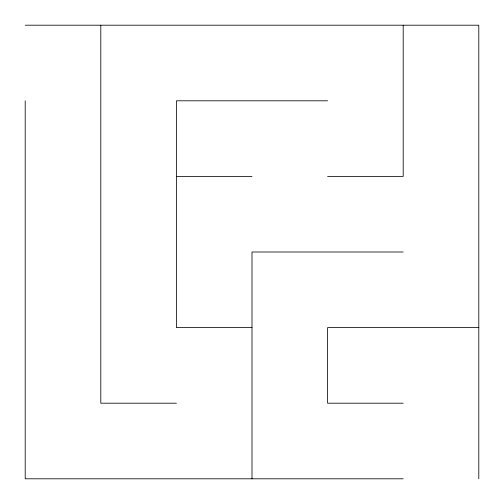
<?xml version="1.0" encoding="UTF-8"?>
<svg xmlns="http://www.w3.org/2000/svg" width="504" height="504" viewBox="0 0 504 504"><rect width="100%" height="100%" fill="white"/><g stroke="black" fill="none" stroke-linecap="round" stroke-linejoin="round"><path stroke-width="0.76" d="M25.2 25.2L478.8 25.2L478.8 478.8M327.6 100.8L176.4 100.8L176.4 327.6L252 327.6M176.4 176.4L252 176.4M327.6 176.4L403.2 176.4L403.2 25.2M403.2 252L252 252L252 478.8M478.8 327.6L327.6 327.6L327.6 403.2L403.2 403.2M176.4 403.2L100.8 403.2L100.8 25.2M403.2 478.8L25.2 478.8L25.2 100.8"/></g></svg>
